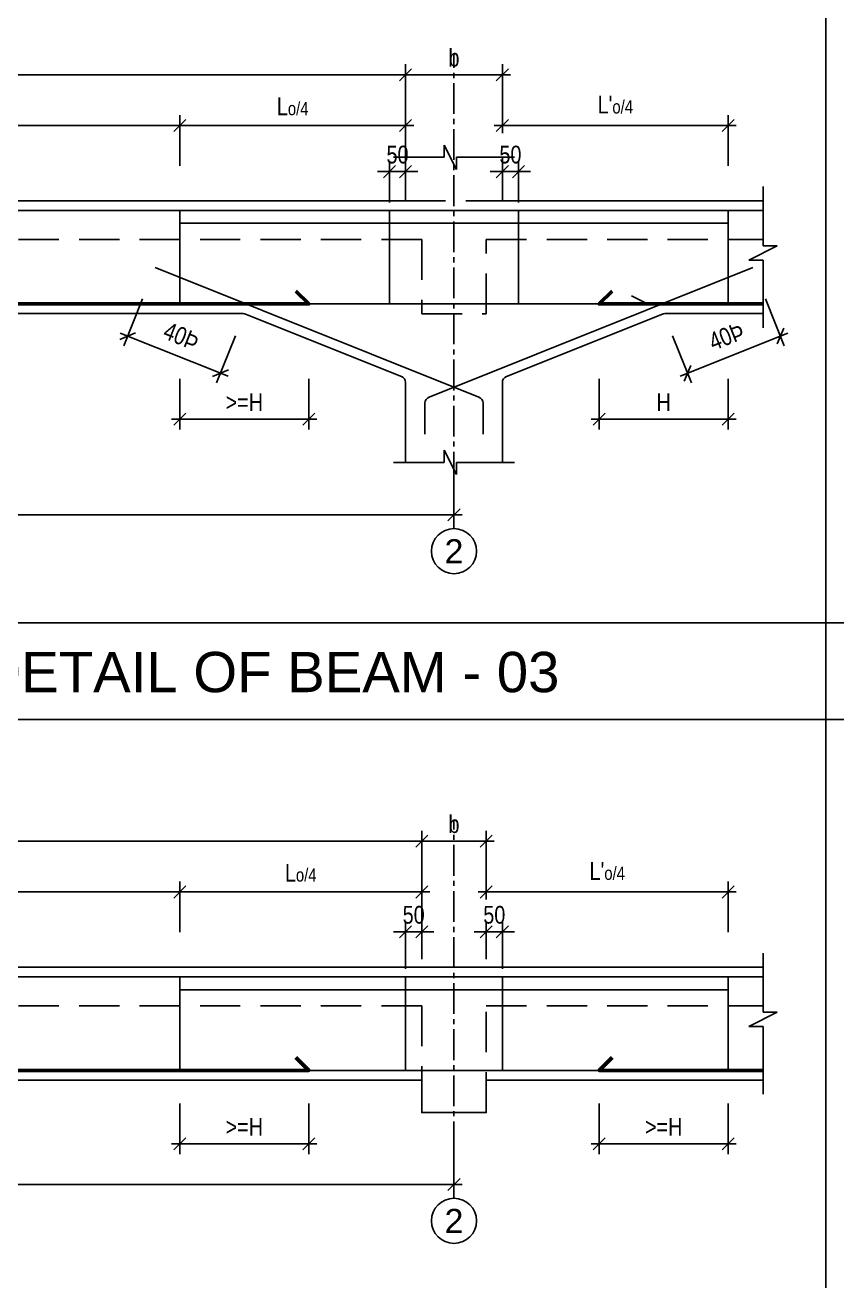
# Model space of a CAD drawing. Header units: millimetres. Extents: x -205508 to -110432, y 549193 to 571297.
# Drawn here: x -159874 to -157357, y 564014 to 567908 of the extents above; entities that cross this region are included whole.
import ezdxf
from ezdxf.enums import TextEntityAlignment as Align

# ---------------------------------------------------------------- set-up
doc = ezdxf.new("R2010")
doc.units = ezdxf.units.MM
doc.header["$LTSCALE"] = 25
doc.header["$MEASUREMENT"] = 0
doc.header["$PDSIZE"] = 50
for name, pattern in [('AUDIT_I_131119094342-0', [0]), ('CENTER2', [28.575, 19.05, -3.175, 3.175, -3.175]), ('DASHED2', [0.375, 0.25, -0.125])]:
    doc.linetypes.add(name, pattern=pattern)
for name, color, linetype in [('AC', 200, 'Continuous'), ('dai', 3, 'AUDIT_I_131119094342-0'), ('DAMPHU', 1, 'DASHED2'), ('kich thuoc', 251, 'Continuous'), ('NETTHAY', 2, 'Continuous'), ('textMAX', 4, 'Continuous'), ('TEXTMIN', 7, 'Continuous'), ('thep', 4, 'Continuous'), ('TRUC', 8, 'CENTER2')]:
    doc.layers.add(name, color=color, linetype=linetype)
doc.layers.add('DCE_MCZiCZac', color=250, linetype='Continuous', lineweight=13)
doc.layers.add('S-Rebar-B', color=4, linetype='Continuous', lineweight=50)
doc.styles.add('EL-Text', font='arial.ttf')
doc.styles.add('Simplex- GCC', font='arial.ttf', dxfattribs={"width": 0.8})
doc.dimstyles.new('ISO-25', dxfattribs={"dimscale": 25, "dimtxt": 2.2, "dimasz": 1.5, "dimexe": 1.3, "dimexo": 1, "dimgap": 1, "dimtad": 1, "dimdec": 0, "dimtxsty": 'Simplex- GCC', "dimblk": 'OBLIQUE', "dimcen": 2.5, "dimdle": 1, "dimclrd": 8, "dimclre": 8, "dimclrt": 7, "dimadec": 0, "dimazin": 0, "dimtfac": 1, "dimtdec": 0, "dimtix": 1, "dimtmove": 0, "dimatfit": 3, "dimfxl": 5, "dimfxlon": 1, "dimarcsym": 0})

# ---------------------------------------------------------------- blocks, each defined once
blk = doc.blocks.new('_Oblique')
at = {"color": 4, "linetype": 'ByBlock', "lineweight": -2}
blk.add_line((-0.5, -0.5), (0.5, 0.5), dxfattribs=at)
blk = doc.blocks.new('*D507')
at = {"layer": 'DCE_MCZiCZac', "color": 8, "lineweight": -2, "ltscale": 20, "transparency": 16777216}
for p, q in [((-161244.7, 567629.3), (-161244.7, 567786.8)), ((-158694.7, 567629.3), (-158694.7, 567786.8)), ((-161269.7, 567754.3), (-158669.7, 567754.3))]:
    blk.add_line(p, q, dxfattribs=at)
at = {"layer": 'Defpoints', "color": 0, "ltscale": 20, "transparency": 16777216}
for p in [(-158694.7, 567754.3), (-161244.7, 567498.4), (-158694.7, 567498.4)]:
    blk.add_point(p, dxfattribs=at)
at = {"layer": 'DCE_MCZiCZac', "color": 8, "lineweight": -2, "ltscale": 20, "transparency": 16777216, "xscale": 37.5, "yscale": 37.5, "zscale": 37.5, "rotation": 180}
blk.add_blockref('_Oblique', (-161244.7, 567754.3), dxfattribs=at)
at = {"layer": 'DCE_MCZiCZac', "color": 8, "lineweight": -2, "ltscale": 20, "transparency": 16777216, "xscale": 37.5, "yscale": 37.5, "zscale": 37.5}
blk.add_blockref('_Oblique', (-158694.7, 567754.3), dxfattribs=at)
at = {"layer": 'DCE_MCZiCZac', "color": 7, "ltscale": 20, "transparency": 16777216, "insert": (-159969.7, 567806.8), "char_height": 55, "attachment_point": 5, "style": 'Simplex- GCC'}
blk.add_mtext('L{\\H0.75x;o}', dxfattribs=at)
blk = doc.blocks.new('*D509')
at = {"layer": 'Defpoints', "color": 0, "ltscale": 20, "transparency": 16777216}
for p in [(-161544.7, 566963.7), (-158544.7, 566533.9), (-158544.7, 566389.5)]:
    blk.add_point(p, dxfattribs=at)
at = {"layer": 'kich thuoc', "color": 8, "lineweight": -2, "ltscale": 20, "transparency": 16777216}
for p, q in [((-161544.7, 566514.5), (-161544.7, 566357)), ((-158544.7, 566508.9), (-158544.7, 566357)), ((-161569.7, 566389.5), (-158519.7, 566389.5))]:
    blk.add_line(p, q, dxfattribs=at)
at = {"layer": 'kich thuoc', "color": 8, "lineweight": -2, "ltscale": 20, "transparency": 16777216, "xscale": 37.5, "yscale": 37.5, "zscale": 37.5, "rotation": 180}
blk.add_blockref('_Oblique', (-161544.7, 566389.5), dxfattribs=at)
at = {"layer": 'kich thuoc', "color": 8, "lineweight": -2, "ltscale": 20, "transparency": 16777216, "xscale": 37.5, "yscale": 37.5, "zscale": 37.5}
blk.add_blockref('_Oblique', (-158544.7, 566389.5), dxfattribs=at)
at = {"layer": 'kich thuoc', "color": 7, "ltscale": 20, "transparency": 16777216, "insert": (-160044.7, 566442), "char_height": 55, "attachment_point": 5, "style": 'Simplex- GCC'}
blk.add_mtext('L', dxfattribs=at)
blk = doc.blocks.new('*D448')
at = {"layer": 'DCE_MCZiCZac', "color": 8, "lineweight": -2, "ltscale": 20, "transparency": 16777216}
for p, q in [((-159395.1, 566811.5), (-159395.1, 566654)), ((-158994.7, 566811.5), (-158994.7, 566654)), ((-158969.7, 566686.5), (-159420.1, 566686.5))]:
    blk.add_line(p, q, dxfattribs=at)
at = {"layer": 'Defpoints', "color": 0, "ltscale": 20, "transparency": 16777216}
for p in [(-158994.7, 566966.9), (-159395.1, 566936.9), (-159395.1, 566686.5)]:
    blk.add_point(p, dxfattribs=at)
at = {"layer": 'DCE_MCZiCZac', "color": 8, "lineweight": -2, "ltscale": 20, "transparency": 16777216, "xscale": 37.5, "yscale": 37.5, "zscale": 37.5, "rotation": 180}
blk.add_blockref('_Oblique', (-159395.1, 566686.5), dxfattribs=at)
at = {"layer": 'DCE_MCZiCZac', "color": 8, "lineweight": -2, "ltscale": 20, "transparency": 16777216, "xscale": 37.5, "yscale": 37.5, "zscale": 37.5}
blk.add_blockref('_Oblique', (-158994.7, 566686.5), dxfattribs=at)
at = {"layer": 'DCE_MCZiCZac', "color": 7, "ltscale": 20, "transparency": 16777216, "insert": (-159194.9, 566739), "char_height": 55, "attachment_point": 5, "style": 'Simplex- GCC'}
blk.add_mtext('>=H', dxfattribs=at)
blk = doc.blocks.new('*D449')
at = {"layer": 'Defpoints', "color": 0, "ltscale": 20, "transparency": 16777216}
for p in [(-157694.3, 567596.9), (-158394.7, 567548.4), (-157694.3, 567403.5)]:
    blk.add_point(p, dxfattribs=at)
at = {"layer": 'kich thuoc', "color": 8, "lineweight": -2, "ltscale": 20, "transparency": 16777216}
for p, q in [((-158394.7, 567573.4), (-158394.7, 567629.4)), ((-157694.3, 567471.9), (-157694.3, 567629.4)), ((-158419.7, 567596.9), (-157669.3, 567596.9))]:
    blk.add_line(p, q, dxfattribs=at)
at = {"layer": 'kich thuoc', "color": 8, "lineweight": -2, "ltscale": 20, "transparency": 16777216, "xscale": 37.5, "yscale": 37.5, "zscale": 37.5, "rotation": 180}
blk.add_blockref('_Oblique', (-158394.7, 567596.9), dxfattribs=at)
at = {"layer": 'kich thuoc', "color": 8, "lineweight": -2, "ltscale": 20, "transparency": 16777216, "xscale": 37.5, "yscale": 37.5, "zscale": 37.5}
blk.add_blockref('_Oblique', (-157694.3, 567596.9), dxfattribs=at)
at = {"layer": 'kich thuoc', "color": 7, "ltscale": 20, "transparency": 16777216, "insert": (-158044.5, 567661.5), "char_height": 55, "attachment_point": 5, "style": 'Simplex- GCC'}
blk.add_mtext("L'{\\H0.75x;o/4}", dxfattribs=at)
blk = doc.blocks.new('*D450')
at = {"layer": 'DCE_MCZiCZac', "color": 8, "lineweight": -2, "ltscale": 20, "transparency": 16777216}
for p, q in [((-158694.7, 567663.8), (-158694.7, 567786.8)), ((-158394.7, 567629.3), (-158394.7, 567786.8)), ((-158719.7, 567754.3), (-158369.7, 567754.3))]:
    blk.add_line(p, q, dxfattribs=at)
at = {"layer": 'Defpoints', "color": 0, "ltscale": 20, "transparency": 16777216}
for p in [(-158394.7, 567754.3), (-158694.7, 567638.8), (-158394.7, 567462.2)]:
    blk.add_point(p, dxfattribs=at)
at = {"layer": 'DCE_MCZiCZac', "color": 8, "lineweight": -2, "ltscale": 20, "transparency": 16777216, "xscale": 37.5, "yscale": 37.5, "zscale": 37.5, "rotation": 180}
blk.add_blockref('_Oblique', (-158694.7, 567754.3), dxfattribs=at)
at = {"layer": 'DCE_MCZiCZac', "color": 8, "lineweight": -2, "ltscale": 20, "transparency": 16777216, "xscale": 37.5, "yscale": 37.5, "zscale": 37.5}
blk.add_blockref('_Oblique', (-158394.7, 567754.3), dxfattribs=at)
at = {"layer": 'DCE_MCZiCZac', "color": 7, "ltscale": 20, "transparency": 16777216, "insert": (-158544.7, 567806.8), "char_height": 55, "attachment_point": 5, "style": 'Simplex- GCC'}
blk.add_mtext('b', dxfattribs=at)
blk = doc.blocks.new('*D451')
at = {"layer": 'Defpoints', "color": 0, "ltscale": 20, "transparency": 16777216}
for p in [(-159395.1, 567596.9), (-158694.7, 567476), (-159395.1, 567403.5)]:
    blk.add_point(p, dxfattribs=at)
at = {"layer": 'kich thuoc', "color": 8, "lineweight": -2, "ltscale": 20, "transparency": 16777216}
for p, q in [((-159395.1, 567471.9), (-159395.1, 567629.4)), ((-158694.7, 567501), (-158694.7, 567629.4)), ((-158669.7, 567596.9), (-159420.1, 567596.9))]:
    blk.add_line(p, q, dxfattribs=at)
at = {"layer": 'kich thuoc', "color": 8, "lineweight": -2, "ltscale": 20, "transparency": 16777216, "xscale": 37.5, "yscale": 37.5, "zscale": 37.5, "rotation": 180}
blk.add_blockref('_Oblique', (-159395.1, 567596.9), dxfattribs=at)
at = {"layer": 'kich thuoc', "color": 8, "lineweight": -2, "ltscale": 20, "transparency": 16777216, "xscale": 37.5, "yscale": 37.5, "zscale": 37.5}
blk.add_blockref('_Oblique', (-158694.7, 567596.9), dxfattribs=at)
at = {"layer": 'kich thuoc', "color": 7, "ltscale": 20, "transparency": 16777216, "insert": (-159044.9, 567656.2), "char_height": 55, "attachment_point": 5, "style": 'Simplex- GCC'}
blk.add_mtext('L{\\H0.75x;o/4}', dxfattribs=at)
blk = doc.blocks.new('*D452')
at = {"layer": 'Defpoints', "color": 0, "ltscale": 20, "transparency": 16777216}
for p in [(-160544.3, 567596.9), (-160544.3, 567403.5), (-159395.1, 567403.5)]:
    blk.add_point(p, dxfattribs=at)
at = {"layer": 'kich thuoc', "color": 8, "lineweight": -2, "ltscale": 20, "transparency": 16777216}
for p, q in [((-160544.3, 567471.9), (-160544.3, 567629.4)), ((-159395.1, 567471.9), (-159395.1, 567629.4)), ((-159370.1, 567596.9), (-160569.3, 567596.9))]:
    blk.add_line(p, q, dxfattribs=at)
at = {"layer": 'kich thuoc', "color": 8, "lineweight": -2, "ltscale": 20, "transparency": 16777216, "xscale": 37.5, "yscale": 37.5, "zscale": 37.5, "rotation": 180}
blk.add_blockref('_Oblique', (-160544.3, 567596.9), dxfattribs=at)
at = {"layer": 'kich thuoc', "color": 8, "lineweight": -2, "ltscale": 20, "transparency": 16777216, "xscale": 37.5, "yscale": 37.5, "zscale": 37.5}
blk.add_blockref('_Oblique', (-159395.1, 567596.9), dxfattribs=at)
at = {"layer": 'kich thuoc', "color": 7, "ltscale": 20, "transparency": 16777216, "insert": (-159969.7, 567656.2), "char_height": 55, "attachment_point": 5, "style": 'Simplex- GCC'}
blk.add_mtext('2L{\\H0.75x;o/4}', dxfattribs=at)
blk = doc.blocks.new('*D454')
at = {"layer": 'DCE_MCZiCZac', "color": 8, "lineweight": -2, "ltscale": 20, "transparency": 16777216}
for p, q in [((-159510.3, 567060), (-159568.8, 566913.8)), ((-159245.4, 566819.5), (-159579.9, 566953.3)), ((-159222.2, 566944.8), (-159280.7, 566798.6))]:
    blk.add_line(p, q, dxfattribs=at)
at = {"layer": 'Defpoints', "color": 0, "ltscale": 20, "transparency": 16777216}
for p in [(-159471.6, 567156.8), (-159194.7, 567013.7), (-159556.7, 566944)]:
    blk.add_point(p, dxfattribs=at)
at = {"layer": 'DCE_MCZiCZac', "color": 8, "lineweight": -2, "ltscale": 20, "transparency": 16777216, "xscale": 37.5, "yscale": 37.5, "zscale": 37.5}
for p, rotation in [((-159556.7, 566944), 158.1985905136482), ((-159268.6, 566828.8), 338.1985905136482)]:
    blk.add_blockref('_Oblique', p, dxfattribs=dict(at, rotation=rotation))
at = {"layer": 'DCE_MCZiCZac', "color": 7, "ltscale": 20, "transparency": 16777216, "insert": (-159389.8, 566943.6), "char_height": 55, "attachment_point": 5, "rotation": 338.1986, "style": 'Simplex- GCC'}
blk.add_mtext('40Þ', dxfattribs=at)
blk = doc.blocks.new('*D455')
at = {"layer": 'DCE_MCZiCZac', "color": 8, "lineweight": -2, "ltscale": 20, "transparency": 16777216}
for p, q in [((-157579.1, 567060), (-157520.6, 566913.8)), ((-157843.9, 566819.5), (-157509.4, 566953.3)), ((-157867.1, 566944.8), (-157808.6, 566798.6))]:
    blk.add_line(p, q, dxfattribs=at)
at = {"layer": 'Defpoints', "color": 0, "ltscale": 20, "transparency": 16777216}
for p in [(-157617.8, 567156.8), (-157894.7, 567013.7), (-157532.6, 566944)]:
    blk.add_point(p, dxfattribs=at)
at = {"layer": 'DCE_MCZiCZac', "color": 8, "lineweight": -2, "ltscale": 20, "transparency": 16777216, "xscale": 37.5, "yscale": 37.5, "zscale": 37.5}
for p, rotation in [((-157532.6, 566944), 21.80140948635181), ((-157820.7, 566828.8), 201.8014094863518)]:
    blk.add_blockref('_Oblique', p, dxfattribs=dict(at, rotation=rotation))
at = {"layer": 'DCE_MCZiCZac', "color": 7, "ltscale": 20, "transparency": 16777216, "insert": (-157699.6, 566943.6), "char_height": 55, "attachment_point": 5, "rotation": 21.8014, "style": 'Simplex- GCC'}
blk.add_mtext('40Þ', dxfattribs=at)
blk = doc.blocks.new('*D456')
at = {"layer": 'DCE_MCZiCZac', "color": 8, "lineweight": -2, "ltscale": 20, "transparency": 16777216}
for p, q in [((-158094.7, 566811.5), (-158094.7, 566654)), ((-157694.3, 566811.5), (-157694.3, 566654)), ((-158119.7, 566686.5), (-157669.3, 566686.5))]:
    blk.add_line(p, q, dxfattribs=at)
at = {"layer": 'Defpoints', "color": 0, "ltscale": 20, "transparency": 16777216}
for p in [(-158094.7, 566966.9), (-157694.3, 566936.9), (-157694.3, 566686.5)]:
    blk.add_point(p, dxfattribs=at)
at = {"layer": 'DCE_MCZiCZac', "color": 8, "lineweight": -2, "ltscale": 20, "transparency": 16777216, "xscale": 37.5, "yscale": 37.5, "zscale": 37.5, "rotation": 180}
blk.add_blockref('_Oblique', (-158094.7, 566686.5), dxfattribs=at)
at = {"layer": 'DCE_MCZiCZac', "color": 8, "lineweight": -2, "ltscale": 20, "transparency": 16777216, "xscale": 37.5, "yscale": 37.5, "zscale": 37.5}
blk.add_blockref('_Oblique', (-157694.3, 566686.5), dxfattribs=at)
at = {"layer": 'DCE_MCZiCZac', "color": 7, "ltscale": 20, "transparency": 16777216, "insert": (-157894.5, 566739), "char_height": 55, "attachment_point": 5, "style": 'Simplex- GCC'}
blk.add_mtext('H', dxfattribs=at)
blk = doc.blocks.new('*D457')
at = {"layer": 'Defpoints', "color": 0, "ltscale": 20, "transparency": 16777216}
for p in [(-158544.7, 564557.4), (-161544.7, 564487.2), (-158544.7, 564313)]:
    blk.add_point(p, dxfattribs=at)
at = {"layer": 'kich thuoc', "color": 8, "lineweight": -2, "ltscale": 20, "transparency": 16777216}
for p, q in [((-161544.7, 564438), (-161544.7, 564280.5)), ((-158544.7, 564438), (-158544.7, 564280.5)), ((-161569.7, 564313), (-158519.7, 564313))]:
    blk.add_line(p, q, dxfattribs=at)
at = {"layer": 'kich thuoc', "color": 8, "lineweight": -2, "ltscale": 20, "transparency": 16777216, "xscale": 37.5, "yscale": 37.5, "zscale": 37.5, "rotation": 180}
blk.add_blockref('_Oblique', (-161544.7, 564313), dxfattribs=at)
at = {"layer": 'kich thuoc', "color": 8, "lineweight": -2, "ltscale": 20, "transparency": 16777216, "xscale": 37.5, "yscale": 37.5, "zscale": 37.5}
blk.add_blockref('_Oblique', (-158544.7, 564313), dxfattribs=at)
at = {"layer": 'kich thuoc', "color": 7, "ltscale": 20, "transparency": 16777216, "insert": (-160044.7, 564365.5), "char_height": 55, "attachment_point": 5, "style": 'Simplex- GCC'}
blk.add_mtext('L', dxfattribs=at)
blk = doc.blocks.new('*D459')
at = {"layer": 'DCE_MCZiCZac', "color": 8, "lineweight": -2, "ltscale": 20, "transparency": 16777216}
for p, q in [((-161344.7, 565252.8), (-161344.7, 565410.3)), ((-158644.7, 565252.8), (-158644.7, 565410.3)), ((-161369.7, 565377.8), (-158619.7, 565377.8))]:
    blk.add_line(p, q, dxfattribs=at)
at = {"layer": 'Defpoints', "color": 0, "ltscale": 20, "transparency": 16777216}
for p in [(-158644.7, 565377.8), (-161344.7, 565121.9), (-158644.7, 564987.2)]:
    blk.add_point(p, dxfattribs=at)
at = {"layer": 'DCE_MCZiCZac', "color": 8, "lineweight": -2, "ltscale": 20, "transparency": 16777216, "xscale": 37.5, "yscale": 37.5, "zscale": 37.5, "rotation": 180}
blk.add_blockref('_Oblique', (-161344.7, 565377.8), dxfattribs=at)
at = {"layer": 'DCE_MCZiCZac', "color": 8, "lineweight": -2, "ltscale": 20, "transparency": 16777216, "xscale": 37.5, "yscale": 37.5, "zscale": 37.5}
blk.add_blockref('_Oblique', (-158644.7, 565377.8), dxfattribs=at)
at = {"layer": 'DCE_MCZiCZac', "color": 7, "ltscale": 20, "transparency": 16777216, "insert": (-159994.7, 565430.3), "char_height": 55, "attachment_point": 5, "style": 'Simplex- GCC'}
blk.add_mtext('L{\\H0.75x;o}', dxfattribs=at)
blk = doc.blocks.new('*D463')
at = {"layer": 'DCE_MCZiCZac', "color": 8, "lineweight": -2, "ltscale": 20, "transparency": 16777216}
for p, q in [((-158644.7, 565287.3), (-158644.7, 565410.3)), ((-158444.7, 565252.8), (-158444.7, 565410.3)), ((-158669.7, 565377.8), (-158419.7, 565377.8))]:
    blk.add_line(p, q, dxfattribs=at)
at = {"layer": 'Defpoints', "color": 0, "ltscale": 20, "transparency": 16777216}
for p in [(-158444.7, 565377.8), (-158644.7, 565262.3), (-158444.7, 564987.2)]:
    blk.add_point(p, dxfattribs=at)
at = {"layer": 'DCE_MCZiCZac', "color": 8, "lineweight": -2, "ltscale": 20, "transparency": 16777216, "xscale": 37.5, "yscale": 37.5, "zscale": 37.5, "rotation": 180}
blk.add_blockref('_Oblique', (-158644.7, 565377.8), dxfattribs=at)
at = {"layer": 'DCE_MCZiCZac', "color": 8, "lineweight": -2, "ltscale": 20, "transparency": 16777216, "xscale": 37.5, "yscale": 37.5, "zscale": 37.5}
blk.add_blockref('_Oblique', (-158444.7, 565377.8), dxfattribs=at)
at = {"layer": 'DCE_MCZiCZac', "color": 7, "ltscale": 20, "transparency": 16777216, "insert": (-158544.7, 565430.3), "char_height": 55, "attachment_point": 5, "style": 'Simplex- GCC'}
blk.add_mtext('b', dxfattribs=at)
blk = doc.blocks.new('*D464')
at = {"layer": 'Defpoints', "color": 0, "ltscale": 20, "transparency": 16777216}
for p in [(-160544.3, 565220.3), (-160544.3, 565027), (-159395.1, 565027)]:
    blk.add_point(p, dxfattribs=at)
at = {"layer": 'kich thuoc', "color": 8, "lineweight": -2, "ltscale": 20, "transparency": 16777216}
for p, q in [((-160544.3, 565095.3), (-160544.3, 565252.8)), ((-159395.1, 565095.3), (-159395.1, 565252.8)), ((-159370.1, 565220.3), (-160569.3, 565220.3))]:
    blk.add_line(p, q, dxfattribs=at)
at = {"layer": 'kich thuoc', "color": 8, "lineweight": -2, "ltscale": 20, "transparency": 16777216, "xscale": 37.5, "yscale": 37.5, "zscale": 37.5, "rotation": 180}
blk.add_blockref('_Oblique', (-160544.3, 565220.3), dxfattribs=at)
at = {"layer": 'kich thuoc', "color": 8, "lineweight": -2, "ltscale": 20, "transparency": 16777216, "xscale": 37.5, "yscale": 37.5, "zscale": 37.5}
blk.add_blockref('_Oblique', (-159395.1, 565220.3), dxfattribs=at)
at = {"layer": 'kich thuoc', "color": 7, "ltscale": 20, "transparency": 16777216, "insert": (-159969.7, 565279.7), "char_height": 55, "attachment_point": 5, "style": 'Simplex- GCC'}
blk.add_mtext('2L{\\H0.75x;o/4}', dxfattribs=at)
blk = doc.blocks.new('*D465')
at = {"layer": 'Defpoints', "color": 0, "ltscale": 20, "transparency": 16777216}
for p in [(-159395.1, 565220.3), (-159395.1, 565027), (-158644.7, 564987.2)]:
    blk.add_point(p, dxfattribs=at)
at = {"layer": 'kich thuoc', "color": 8, "lineweight": -2, "ltscale": 20, "transparency": 16777216}
for p, q in [((-159395.1, 565095.3), (-159395.1, 565252.8)), ((-158644.7, 565095.3), (-158644.7, 565252.8)), ((-158619.7, 565220.3), (-159420.1, 565220.3))]:
    blk.add_line(p, q, dxfattribs=at)
at = {"layer": 'kich thuoc', "color": 8, "lineweight": -2, "ltscale": 20, "transparency": 16777216, "xscale": 37.5, "yscale": 37.5, "zscale": 37.5, "rotation": 180}
blk.add_blockref('_Oblique', (-159395.1, 565220.3), dxfattribs=at)
at = {"layer": 'kich thuoc', "color": 8, "lineweight": -2, "ltscale": 20, "transparency": 16777216, "xscale": 37.5, "yscale": 37.5, "zscale": 37.5}
blk.add_blockref('_Oblique', (-158644.7, 565220.3), dxfattribs=at)
at = {"layer": 'kich thuoc', "color": 7, "ltscale": 20, "transparency": 16777216, "insert": (-159019.9, 565279.7), "char_height": 55, "attachment_point": 5, "style": 'Simplex- GCC'}
blk.add_mtext('L{\\H0.75x;o/4}', dxfattribs=at)
blk = doc.blocks.new('*D466')
at = {"layer": 'DCE_MCZiCZac', "color": 8, "lineweight": -2, "ltscale": 20, "transparency": 16777216}
for p, q in [((-159395.1, 564564.7), (-159395.1, 564407.2)), ((-158994.7, 564564.7), (-158994.7, 564407.2)), ((-158969.7, 564439.7), (-159420.1, 564439.7))]:
    blk.add_line(p, q, dxfattribs=at)
at = {"layer": 'Defpoints', "color": 0, "ltscale": 20, "transparency": 16777216}
for p in [(-158994.7, 564667.2), (-159395.1, 564637.2), (-159395.1, 564439.7)]:
    blk.add_point(p, dxfattribs=at)
at = {"layer": 'DCE_MCZiCZac', "color": 8, "lineweight": -2, "ltscale": 20, "transparency": 16777216, "xscale": 37.5, "yscale": 37.5, "zscale": 37.5, "rotation": 180}
blk.add_blockref('_Oblique', (-159395.1, 564439.7), dxfattribs=at)
at = {"layer": 'DCE_MCZiCZac', "color": 8, "lineweight": -2, "ltscale": 20, "transparency": 16777216, "xscale": 37.5, "yscale": 37.5, "zscale": 37.5}
blk.add_blockref('_Oblique', (-158994.7, 564439.7), dxfattribs=at)
at = {"layer": 'DCE_MCZiCZac', "color": 7, "ltscale": 20, "transparency": 16777216, "insert": (-159194.9, 564492.2), "char_height": 55, "attachment_point": 5, "style": 'Simplex- GCC'}
blk.add_mtext('>=H', dxfattribs=at)
blk = doc.blocks.new('*D467')
at = {"layer": 'Defpoints', "color": 0, "ltscale": 20, "transparency": 16777216}
for p in [(-157694.3, 565220.3), (-158444.7, 565171.9), (-157694.3, 565027)]:
    blk.add_point(p, dxfattribs=at)
at = {"layer": 'kich thuoc', "color": 8, "lineweight": -2, "ltscale": 20, "transparency": 16777216}
for p, q in [((-158444.7, 565196.9), (-158444.7, 565252.8)), ((-157694.3, 565095.3), (-157694.3, 565252.8)), ((-158469.7, 565220.3), (-157669.3, 565220.3))]:
    blk.add_line(p, q, dxfattribs=at)
at = {"layer": 'kich thuoc', "color": 8, "lineweight": -2, "ltscale": 20, "transparency": 16777216, "xscale": 37.5, "yscale": 37.5, "zscale": 37.5, "rotation": 180}
blk.add_blockref('_Oblique', (-158444.7, 565220.3), dxfattribs=at)
at = {"layer": 'kich thuoc', "color": 8, "lineweight": -2, "ltscale": 20, "transparency": 16777216, "xscale": 37.5, "yscale": 37.5, "zscale": 37.5}
blk.add_blockref('_Oblique', (-157694.3, 565220.3), dxfattribs=at)
at = {"layer": 'kich thuoc', "color": 7, "ltscale": 20, "transparency": 16777216, "insert": (-158069.5, 565285), "char_height": 55, "attachment_point": 5, "style": 'Simplex- GCC'}
blk.add_mtext("L'{\\H0.75x;o/4}", dxfattribs=at)
blk = doc.blocks.new('*D468')
at = {"layer": 'DCE_MCZiCZac', "color": 8, "lineweight": -2, "ltscale": 20, "transparency": 16777216}
for p, q in [((-158094.7, 564564.7), (-158094.7, 564407.2)), ((-157694.3, 564564.7), (-157694.3, 564407.2)), ((-158119.7, 564439.7), (-157669.3, 564439.7))]:
    blk.add_line(p, q, dxfattribs=at)
at = {"layer": 'Defpoints', "color": 0, "ltscale": 20, "transparency": 16777216}
for p in [(-158094.7, 564667.2), (-157694.3, 564637.2), (-157694.3, 564439.7)]:
    blk.add_point(p, dxfattribs=at)
at = {"layer": 'DCE_MCZiCZac', "color": 8, "lineweight": -2, "ltscale": 20, "transparency": 16777216, "xscale": 37.5, "yscale": 37.5, "zscale": 37.5, "rotation": 180}
blk.add_blockref('_Oblique', (-158094.7, 564439.7), dxfattribs=at)
at = {"layer": 'DCE_MCZiCZac', "color": 8, "lineweight": -2, "ltscale": 20, "transparency": 16777216, "xscale": 37.5, "yscale": 37.5, "zscale": 37.5}
blk.add_blockref('_Oblique', (-157694.3, 564439.7), dxfattribs=at)
at = {"layer": 'DCE_MCZiCZac', "color": 7, "ltscale": 20, "transparency": 16777216, "insert": (-157894.5, 564492.2), "char_height": 55, "attachment_point": 5, "style": 'Simplex- GCC'}
blk.add_mtext('>=H', dxfattribs=at)
blk = doc.blocks.new('*D473')
at = {"layer": 'DCE_MCZiCZac', "color": 8, "lineweight": -2, "ltscale": 20, "transparency": 16777216}
for p, q in [((-158744.7, 567358.7), (-158744.7, 567486.5)), ((-158694.7, 567405.8), (-158694.7, 567486.5)), ((-158744.7, 567454), (-158782.2, 567454)), ((-158744.7, 567454), (-158694.7, 567454)), ((-158694.7, 567454), (-158657.2, 567454))]:
    blk.add_line(p, q, dxfattribs=at)
at = {"layer": 'Defpoints', "color": 0, "ltscale": 20, "transparency": 16777216}
for p in [(-158694.7, 567454), (-158694.7, 567380.8), (-158744.7, 567333.7)]:
    blk.add_point(p, dxfattribs=at)
at = {"layer": 'DCE_MCZiCZac', "color": 8, "lineweight": -2, "ltscale": 20, "transparency": 16777216, "xscale": 37.5, "yscale": 37.5, "zscale": 37.5}
blk.add_blockref('_Oblique', (-158744.7, 567454), dxfattribs=at)
at = {"layer": 'DCE_MCZiCZac', "color": 8, "lineweight": -2, "ltscale": 20, "transparency": 16777216, "xscale": 37.5, "yscale": 37.5, "zscale": 37.5, "rotation": 180}
blk.add_blockref('_Oblique', (-158694.7, 567454), dxfattribs=at)
at = {"layer": 'DCE_MCZiCZac', "color": 7, "ltscale": 20, "transparency": 16777216, "insert": (-158719.7, 567506.5), "char_height": 55, "attachment_point": 5, "style": 'Simplex- GCC'}
blk.add_mtext('50', dxfattribs=at)
blk = doc.blocks.new('*D474')
at = {"layer": 'DCE_MCZiCZac', "color": 8, "lineweight": -2, "ltscale": 20, "transparency": 16777216}
for p, q in [((-158394.7, 567405.8), (-158394.7, 567486.5)), ((-158344.7, 567358.7), (-158344.7, 567486.5)), ((-158394.7, 567454), (-158432.2, 567454)), ((-158344.7, 567454), (-158394.7, 567454)), ((-158344.7, 567454), (-158307.2, 567454))]:
    blk.add_line(p, q, dxfattribs=at)
at = {"layer": 'Defpoints', "color": 0, "ltscale": 20, "transparency": 16777216}
for p in [(-158394.7, 567454), (-158394.7, 567380.8), (-158344.7, 567333.7)]:
    blk.add_point(p, dxfattribs=at)
at = {"layer": 'DCE_MCZiCZac', "color": 8, "lineweight": -2, "ltscale": 20, "transparency": 16777216, "xscale": 37.5, "yscale": 37.5, "zscale": 37.5}
blk.add_blockref('_Oblique', (-158394.7, 567454), dxfattribs=at)
at = {"layer": 'DCE_MCZiCZac', "color": 8, "lineweight": -2, "ltscale": 20, "transparency": 16777216, "xscale": 37.5, "yscale": 37.5, "zscale": 37.5, "rotation": 180}
blk.add_blockref('_Oblique', (-158344.7, 567454), dxfattribs=at)
at = {"layer": 'DCE_MCZiCZac', "color": 7, "ltscale": 20, "transparency": 16777216, "insert": (-158369.7, 567506.5), "char_height": 55, "attachment_point": 5, "style": 'Simplex- GCC'}
blk.add_mtext('50', dxfattribs=at)
blk = doc.blocks.new('*D476')
at = {"layer": 'DCE_MCZiCZac', "color": 8, "lineweight": -2, "ltscale": 20, "transparency": 16777216}
for p, q in [((-158694.7, 564982.2), (-158694.7, 565129.3)), ((-158644.7, 565012.2), (-158644.7, 565129.3)), ((-158694.7, 565096.8), (-158732.2, 565096.8)), ((-158694.7, 565096.8), (-158644.7, 565096.8)), ((-158644.7, 565096.8), (-158607.2, 565096.8))]:
    blk.add_line(p, q, dxfattribs=at)
at = {"layer": 'Defpoints', "color": 0, "ltscale": 20, "transparency": 16777216}
for p in [(-158644.7, 565096.8), (-158644.7, 564987.2), (-158694.7, 564957.2)]:
    blk.add_point(p, dxfattribs=at)
at = {"layer": 'DCE_MCZiCZac', "color": 8, "lineweight": -2, "ltscale": 20, "transparency": 16777216, "xscale": 37.5, "yscale": 37.5, "zscale": 37.5}
blk.add_blockref('_Oblique', (-158694.7, 565096.8), dxfattribs=at)
at = {"layer": 'DCE_MCZiCZac', "color": 8, "lineweight": -2, "ltscale": 20, "transparency": 16777216, "xscale": 37.5, "yscale": 37.5, "zscale": 37.5, "rotation": 180}
blk.add_blockref('_Oblique', (-158644.7, 565096.8), dxfattribs=at)
at = {"layer": 'DCE_MCZiCZac', "color": 7, "ltscale": 20, "transparency": 16777216, "insert": (-158669.7, 565149.3), "char_height": 55, "attachment_point": 5, "style": 'Simplex- GCC'}
blk.add_mtext('50', dxfattribs=at)
blk = doc.blocks.new('*D477')
at = {"layer": 'DCE_MCZiCZac', "color": 8, "lineweight": -2, "ltscale": 20, "transparency": 16777216}
for p, q in [((-158444.7, 565012.2), (-158444.7, 565129.3)), ((-158394.7, 564982.2), (-158394.7, 565129.3)), ((-158444.7, 565096.8), (-158482.2, 565096.8)), ((-158394.7, 565096.8), (-158444.7, 565096.8)), ((-158394.7, 565096.8), (-158357.2, 565096.8))]:
    blk.add_line(p, q, dxfattribs=at)
at = {"layer": 'Defpoints', "color": 0, "ltscale": 20, "transparency": 16777216}
for p in [(-158444.7, 565096.8), (-158444.7, 564987.2), (-158394.7, 564957.2)]:
    blk.add_point(p, dxfattribs=at)
at = {"layer": 'DCE_MCZiCZac', "color": 8, "lineweight": -2, "ltscale": 20, "transparency": 16777216, "xscale": 37.5, "yscale": 37.5, "zscale": 37.5}
blk.add_blockref('_Oblique', (-158444.7, 565096.8), dxfattribs=at)
at = {"layer": 'DCE_MCZiCZac', "color": 8, "lineweight": -2, "ltscale": 20, "transparency": 16777216, "xscale": 37.5, "yscale": 37.5, "zscale": 37.5, "rotation": 180}
blk.add_blockref('_Oblique', (-158394.7, 565096.8), dxfattribs=at)
at = {"layer": 'DCE_MCZiCZac', "color": 7, "ltscale": 20, "transparency": 16777216, "insert": (-158419.7, 565149.3), "char_height": 55, "attachment_point": 5, "style": 'Simplex- GCC'}
blk.add_mtext('50', dxfattribs=at)

msp = doc.modelspace()

# ---------------------------------------------------------------- linework, layer by layer
at = {"layer": 'AC', "color": 4, "ltscale": 20}
for p, q in [((-157391.5, 570555.2), (-157391.5, 561049.9)), ((-162391.5, 566055.2), (-147391.5, 566055.2))]:
    msp.add_line(p, q, dxfattribs=at)
at = {"layer": 'AC', "color": 0, "ltscale": 20}
msp.add_lwpolyline([(-162391.5, 565755.2), (-147391.5, 565755.2), (-147391.5, 566055.2), (-162391.5, 566055.2)], close=True, dxfattribs=at)
at = {"layer": 'AC', "color": 4, "ltscale": 20}
msp.add_lwpolyline([(-157391.5, 565755.2), (-156791.5, 565755.2), (-156791.5, 566055.2), (-157391.5, 566055.2)], close=True, dxfattribs=at)
at = {"layer": 'dai', "ltscale": 20}
for p, q in [((-159395.1, 567333.7), (-159395.1, 567043.7)), ((-158744.7, 567333.7), (-158744.7, 567043.7)), ((-158344.7, 567333.7), (-158344.7, 567043.7)), ((-157694.3, 567333.7), (-157694.3, 567043.7)), ((-159395.1, 564957.2), (-159395.1, 564667.2)), ((-158694.7, 564957.2), (-158694.7, 564667.2)), ((-158394.7, 564957.2), (-158394.7, 564667.2)), ((-157694.3, 564957.2), (-157694.3, 564667.2))]:
    msp.add_line(p, q, dxfattribs=at)
at = {"layer": 'DAMPHU', "ltscale": 20}
msp.add_line((-158695.7, 567363.7), (-158393.7, 567363.7), dxfattribs=at)
for points in [[(-158644.7, 567243.7), (-161344.7, 567243.7), (-161344.7, 567012.7), (-161544.7, 567012.7), (-161544.7, 567243.7)], [(-158644.7, 567243.7), (-158644.7, 567012.7), (-158444.7, 567012.7), (-158444.7, 567243.7), (-157586.3, 567243.7)], [(-158644.7, 564867.2), (-161344.7, 564867.2), (-161344.7, 564536.2), (-161544.7, 564536.2), (-161544.7, 564867.2)], [(-158644.7, 564867.2), (-158644.7, 564536.2), (-158444.7, 564536.2), (-158444.7, 564867.2), (-157586.3, 564867.2)]]:
    msp.add_lwpolyline(points, dxfattribs=at)
at = {"layer": 'NETTHAY', "ltscale": 20}
for p, q in [((-158694.7, 567364.7), (-158694.7, 567498.4)), ((-158394.7, 567364.7), (-158394.7, 567498.4)), ((-161244.7, 567363.7), (-158695.7, 567363.7)), ((-158393.7, 567363.7), (-157586.3, 567363.7)), ((-160740.8, 567013.7), (-159198.5, 567013.7)), ((-158707.2, 566818.7), (-159191.1, 567012.3)), ((-158382.1, 566818.7), (-157898.2, 567012.3)), ((-157890.8, 567013.7), (-157586.3, 567013.7)), ((-158694.7, 566552.4), (-158694.7, 566800.2)), ((-158394.7, 566552.4), (-158394.7, 566800.2)), ((-161244.7, 564987.2), (-158544.7, 564987.2)), ((-158544.7, 564987.2), (-157586.3, 564987.2)), ((-161344.7, 564637.2), (-158644.7, 564637.2)), ((-158444.7, 564637.2), (-157586.3, 564637.2))]:
    msp.add_line(p, q, dxfattribs=at)
msp.add_lwpolyline([(-158644.7, 564637.2), (-158644.7, 564536.2), (-158444.7, 564536.2), (-158444.7, 564637.2)], dxfattribs=at)
for centre, radius, start, end in [((-158695.7, 567364.7), 1, 270, 0), ((-158393.7, 567364.7), 1, 180, 270), ((-159198.5, 566993.7), 20, 68.1986, 90), ((-157890.8, 566993.7), 20, 90, 111.8014), ((-158714.7, 566800.2), 20, 0, 68.1986), ((-158374.7, 566800.2), 20, 111.8014, 180)]:
    msp.add_arc(centre, radius, start, end, dxfattribs=at)
at = {"layer": 'S-Rebar-B', "ltscale": 20}
for points in [[(-160904.7, 567083.7), (-160944.7, 567043.7), (-158994.7, 567043.7), (-159034.7, 567083.7)], [(-157586.3, 567043.7), (-158094.7, 567043.7), (-158054.7, 567083.7)], [(-160904.7, 564707.2), (-160944.7, 564667.2), (-158994.7, 564667.2), (-159034.7, 564707.2)], [(-157586.3, 564667.2), (-158094.7, 564667.2), (-158054.7, 564707.2)]]:
    msp.add_lwpolyline(points, dxfattribs=at)
at = {"layer": 'thep', "ltscale": 20}
for p, q in [((-159395.1, 567293.7), (-157694.3, 567293.7)), ((-158467.2, 566755), (-159471.6, 567156.8)), ((-158622.1, 566755), (-157617.8, 567156.8)), ((-157944.7, 567043.7), (-157994.7, 567068.7)), ((-161464.7, 567043.7), (-157586.3, 567043.7)), ((-158634.7, 566639.4), (-158634.7, 566736.5)), ((-158454.7, 566639.4), (-158454.7, 566736.5)), ((-159395.1, 564917.2), (-157694.3, 564917.2)), ((-161514.2, 564667.2), (-157586.3, 564667.2))]:
    msp.add_line(p, q, dxfattribs=at)
for points in [[(-161514.7, 566901.1), (-161514.7, 567313.7, -0.414214), (-161494.7, 567333.7), (-157586.3, 567333.7)], [(-161514.7, 564721.9), (-161514.7, 564937.2, -0.414214), (-161494.7, 564957.2), (-157586.3, 564957.2)]]:
    msp.add_lwpolyline(points, format="xyb", dxfattribs=at)
for centre, start, end in [((-158614.7, 566736.5), 111.8014, 180), ((-158474.7, 566736.5), 0, 68.1986)]:
    msp.add_arc(centre, 20, start, end, dxfattribs=at)
at = {"layer": 'TRUC', "ltscale": 0.2}
for p, q in [((-158544.7, 566347.2), (-158544.7, 567817.3)), ((-158544.7, 564270.7), (-158544.7, 565440.8))]:
    msp.add_line(p, q, dxfattribs=at)
at = {"layer": 'TRUC'}
for points in [[(-158732.2, 567498.4), (-158574.7, 567498.4), (-158574.7, 567535.9), (-158537.2, 567460.9), (-158537.2, 567498.4), (-158357.2, 567498.4)], [(-157586.3, 567407.4), (-157586.3, 567223.7), (-157542.5, 567223.7), (-157630, 567179.9), (-157586.3, 567179.9), (-157586.3, 566969.9)], [(-158732.2, 566552.4), (-158574.7, 566552.4), (-158574.7, 566589.9), (-158537.2, 566514.9), (-158537.2, 566552.4), (-158357.2, 566552.4)], [(-157586.3, 565030.9), (-157586.3, 564847.2), (-157542.5, 564847.2), (-157630, 564803.4), (-157586.3, 564803.4), (-157586.3, 564593.4)]]:
    msp.add_lwpolyline(points, dxfattribs=at)
at = {"layer": 'TRUC', "color": 2, "linetype": 'Continuous', "ltscale": 0.5}
for centre in [(-158544.7, 566277.2), (-158544.7, 564200.7)]:
    msp.add_circle(centre, 70, dxfattribs=at)

# ---------------------------------------------------------------- texts
at = {"layer": 'textMAX', "style": 'EL-Text'}
for p in [(-158544.7, 566277.2), (-158544.7, 564200.7)]:
    msp.add_text('2', height=75, dxfattribs=at).set_placement(p, align=Align.MIDDLE)
at = {"layer": 'TEXTMIN', "style": 'EL-Text'}
msp.add_text('CHI TIẾT DẦM -03 / DETAIL OF BEAM - 03', height=125, dxfattribs=at).set_placement((-161623.1, 565839.8))

# ---------------------------------------------------------------- dimensions: what is measured, and where the dimension line sits
at = {"layer": 'DCE_MCZiCZac', "ltscale": 20}
for base, p1, p2, text, picture, middle in [((-158694.7, 567754.3), (-161244.7, 567498.4), (-158694.7, 567498.4), 'L{\\H0.75x;o}', '*D507', (-159969.7, 567806.8)), ((-158394.7, 567754.3), (-158694.7, 567638.8), (-158394.7, 567462.2), 'b', '*D450', (-158544.7, 567806.8)), ((-157694.3, 566686.5), (-158094.7, 566966.9), (-157694.3, 566936.9), 'H', '*D456', (-157894.5, 566739)), ((-158644.7, 565377.8), (-161344.7, 565121.9), (-158644.7, 564987.2), 'L{\\H0.75x;o}', '*D459', (-159994.7, 565430.3)), ((-158444.7, 565377.8), (-158644.7, 565262.3), (-158444.7, 564987.2), 'b', '*D463', (-158544.7, 565430.3)), ((-157694.3, 564439.7), (-158094.7, 564667.2), (-157694.3, 564637.2), '>=H', '*D468', (-157894.5, 564492.2))]:
    dim = msp.add_linear_dim(base=base, p1=p1, p2=p2, text=text, dimstyle='ISO-25', dxfattribs=at)
    dim.commit()
    dim.dimension.update_dxf_attribs({"geometry": picture, "text_midpoint": middle})
for base, p1, p2, picture, middle in [((-158694.7, 567454), (-158744.7, 567333.7), (-158694.7, 567380.8), '*D473', (-158719.7, 567506.5)), ((-158644.7, 565096.8), (-158694.7, 564957.2), (-158644.7, 564987.2), '*D476', (-158669.7, 565149.3))]:
    dim = msp.add_linear_dim(base=base, p1=p1, p2=p2, dimstyle='ISO-25', dxfattribs=at)
    dim.commit()
    dim.dimension.update_dxf_attribs({"geometry": picture, "text_midpoint": middle})
for base, p1, p2, picture, middle in [((-158394.7, 567454), (-158344.7, 567333.7), (-158394.7, 567380.8), '*D474', (-158369.7, 567506.5)), ((-158444.7, 565096.8), (-158394.7, 564957.2), (-158444.7, 564987.2), '*D477', (-158419.7, 565149.3))]:
    dim = msp.add_linear_dim(base=base, p1=p1, p2=p2, angle=180, dimstyle='ISO-25', dxfattribs=at)
    dim.commit()
    dim.dimension.update_dxf_attribs({"geometry": picture, "text_midpoint": middle})
for base, p1, p2, angle, text, picture, middle in [((-159556.7, 566944), (-159194.7, 567013.7), (-159471.6, 567156.8), 158.1986, '40Þ', '*D454', (-159389.8, 566943.6)), ((-157532.6, 566944), (-157894.7, 567013.7), (-157617.8, 567156.8), 21.8014, '40Þ', '*D455', (-157699.6, 566943.6)), ((-159395.1, 566686.5), (-158994.7, 566966.9), (-159395.1, 566936.9), 180, '>=H', '*D448', (-159194.9, 566739)), ((-159395.1, 564439.7), (-158994.7, 564667.2), (-159395.1, 564637.2), 180, '>=H', '*D466', (-159194.9, 564492.2))]:
    dim = msp.add_linear_dim(base=base, p1=p1, p2=p2, angle=angle, text=text, dimstyle='ISO-25', dxfattribs=at)
    dim.commit()
    dim.dimension.update_dxf_attribs({"geometry": picture, "text_midpoint": middle})
at = {"layer": 'kich thuoc', "ltscale": 20}
for base, p1, p2, text, picture, middle in [((-160544.3, 567596.9), (-159395.1, 567403.5), (-160544.3, 567403.5), '2L{\\H0.75x;o/4}', '*D452', (-159969.7, 567656.2)), ((-159395.1, 567596.9), (-158694.7, 567476), (-159395.1, 567403.5), 'L{\\H0.75x;o/4}', '*D451', (-159044.9, 567656.2)), ((-160544.3, 565220.3), (-159395.1, 565027), (-160544.3, 565027), '2L{\\H0.75x;o/4}', '*D464', (-159969.7, 565279.7)), ((-159395.1, 565220.3), (-158644.7, 564987.2), (-159395.1, 565027), 'L{\\H0.75x;o/4}', '*D465', (-159019.9, 565279.7))]:
    dim = msp.add_linear_dim(base=base, p1=p1, p2=p2, angle=180, text=text, dimstyle='ISO-25', override={"dimtmove": 1}, dxfattribs=at)
    dim.commit()
    dim.dimension.update_dxf_attribs({"geometry": picture, "text_midpoint": middle})
for base, p1, p2, text, picture, middle in [((-157694.3, 567596.9), (-158394.7, 567548.4), (-157694.3, 567403.5), "L'{\\H0.75x;o/4}", '*D449', (-158044.5, 567661.5)), ((-158544.7, 566389.5), (-161544.7, 566963.7), (-158544.7, 566533.9), 'L', '*D509', (-160044.7, 566442)), ((-157694.3, 565220.3), (-158444.7, 565171.9), (-157694.3, 565027), "L'{\\H0.75x;o/4}", '*D467', (-158069.5, 565285)), ((-158544.7, 564313), (-161544.7, 564487.2), (-158544.7, 564557.4), 'L', '*D457', (-160044.7, 564365.5))]:
    dim = msp.add_linear_dim(base=base, p1=p1, p2=p2, text=text, dimstyle='ISO-25', override={"dimtmove": 1}, dxfattribs=at)
    dim.commit()
    dim.dimension.update_dxf_attribs({"geometry": picture, "text_midpoint": middle})

doc.saveas('drawing.dxf')
